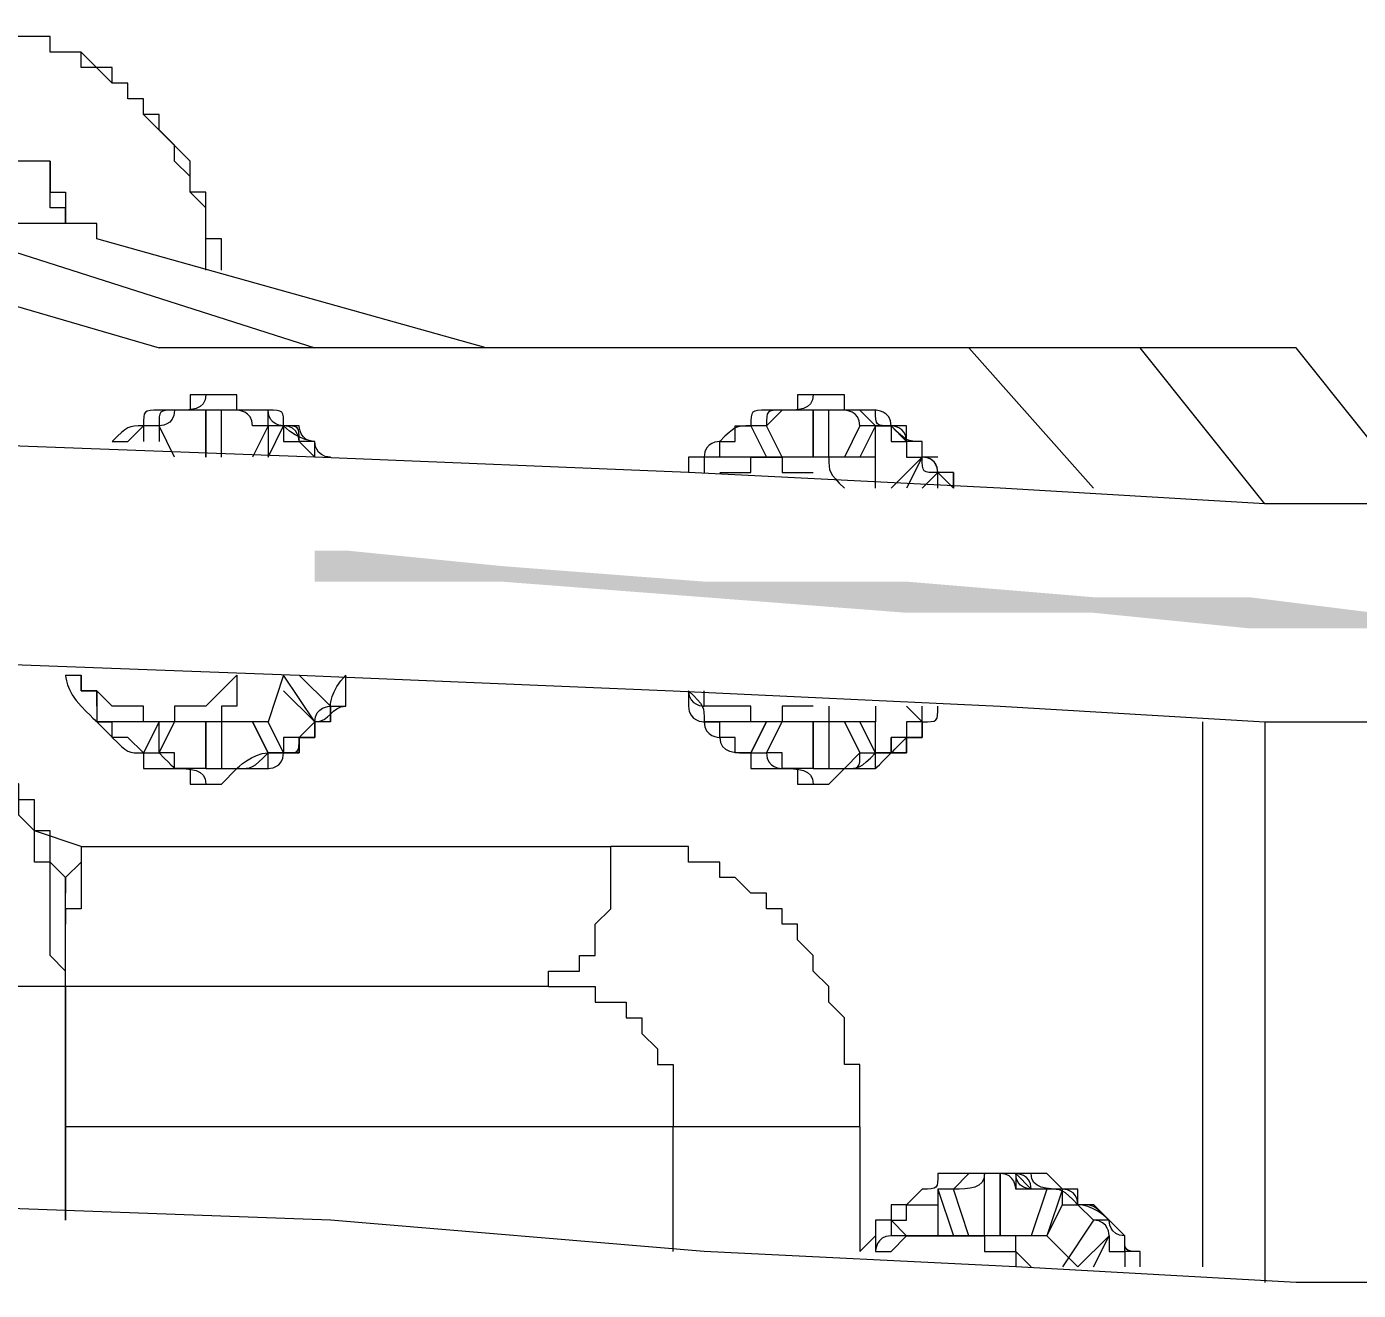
# Model space of a CAD drawing. Header units: millimetres. Extents: x 25083 to 52777, y 24772 to 45779.
# Drawn here: x 39403.09 to 39434.84, y 33870.61 to 33900.74 of the extents above; entities that cross this region are included whole.
import ezdxf

# ---------------------------------------------------------------- set-up
doc = ezdxf.new("R2010")
doc.units = ezdxf.units.MM
doc.styles.get("Standard").update_dxf_attribs({"font": ''})
doc.styles.get('Standard').set_extended_font_data('SimSun')
doc.dimstyles.new('ISO-25', dxfattribs={"dimtxt": 2.5, "dimasz": 2.5, "dimexe": 1.25, "dimexo": 0.625, "dimtad": 1, "dimtxsty": 'Standard', "dimcen": 2.5, "dimadec": 0, "dimazin": 0, "dimtfac": 1, "dimtmove": 0, "dimatfit": 3, "dimfxl": 1, "dimarcsym": 0})

# ---------------------------------------------------------------- blocks, each defined once
blk = doc.blocks.new('*D925')
at = {"color": 0, "lineweight": -2}
for p, q in [((29677.862, 34881.662), (29677.862, 32448.293)), ((40733.017, 34757.645), (40733.017, 32448.293)), ((29680.362, 32449.543), (40730.517, 32449.543))]:
    blk.add_line(p, q, dxfattribs=at)
at = {"color": 0}
for points in [[(29680.362, 32449.96), (29680.362, 32449.127), (29677.862, 32449.543)], [(40730.517, 32449.127), (40730.517, 32449.96), (40733.017, 32449.543)]]:
    blk.add_solid(points, dxfattribs=at)
at = {"layer": 'DEFPOINTS', "color": 0}
for p in [(29677.862, 34882.287), (40733.017, 34758.27), (40733.017, 32449.543)]:
    blk.add_point(p, dxfattribs=at)
at = {"color": 0, "insert": (35205.439, 32451.628), "char_height": 2.5, "attachment_point": 5}
blk.add_mtext('11055,15', dxfattribs=at)
blk = doc.blocks.new('zw$D2F4')
h = blk.add_hatch(color=7)
edge = h.paths.add_edge_path(flags=0)
edge.add_spline(control_points=[(708.924, 102.124), (708.924, 102.124), (708.924, 94.325), (708.924, 94.325), (708.924, 94.325), (708.553, 91.726), (708.553, 91.726), (708.553, 91.726), (709.296, 91.726), (709.296, 91.726), (709.296, 91.726), (709.296, 102.124), (709.296, 102.124), (709.296, 102.124), (708.924, 102.124), (708.924, 102.124), (708.924, 102.124), (708.924, 102.124), (708.924, 102.124)], knot_values=[0, 0, 0, 0, 1, 1, 1, 2, 2, 2, 3, 3, 3, 4, 4, 4, 5, 5, 5, 6, 6, 6, 6], degree=3, periodic=0)
edge = h.paths.add_edge_path(flags=0)
edge.add_spline(control_points=[(708.182, 80.956), (708.182, 80.956), (708.182, 76.5), (708.182, 76.5), (708.182, 76.5), (707.439, 66.845), (707.439, 66.845), (707.439, 66.845), (707.439, 62.388), (707.439, 62.388), (707.439, 62.388), (707.068, 58.675), (707.068, 58.675), (707.068, 58.675), (707.068, 53.476), (707.068, 53.476), (707.068, 53.476), (707.439, 53.476), (707.439, 53.476), (707.439, 53.476), (707.439, 55.704), (707.439, 55.704), (707.439, 55.704), (707.439, 55.704), (707.439, 55.704), (707.439, 55.704), (707.81, 58.675), (707.81, 58.675), (707.81, 58.675), (707.81, 62.388), (707.81, 62.388), (707.81, 62.388), (708.182, 66.845), (708.182, 66.845), (708.182, 66.845), (708.182, 71.672), (708.182, 71.672), (708.182, 71.672), (708.553, 76.5), (708.553, 76.5), (708.553, 76.5), (708.924, 80.214), (708.924, 80.214), (708.924, 80.214), (708.924, 80.956), (708.924, 80.956), (708.924, 80.956), (708.182, 80.956), (708.182, 80.956), (708.182, 80.956), (708.182, 80.956), (708.182, 80.956)], knot_values=[0, 0, 0, 0, 1, 1, 1, 2, 2, 2, 3, 3, 3, 4, 4, 4, 5, 5, 5, 6, 6, 6, 7, 7, 7, 8, 8, 8, 9, 9, 9, 10, 10, 10, 11, 11, 11, 12, 12, 12, 13, 13, 13, 14, 14, 14, 15, 15, 15, 16, 16, 16, 17, 17, 17, 17], degree=3, periodic=0)
at = {"color": 7, "lineweight": 5}
for points in [[(706.325, 102.124), (706.325, 91.354), (705.953, 81.328), (705.582, 72.415), (705.211, 64.616), (704.839, 58.303), (704.839, 53.476)], [(710.038, 53.104), (710.038, 58.303), (710.41, 64.616), (710.781, 72.044), (711.152, 80.956), (711.524, 90.983), (711.895, 102.124)], [(691.47, 57.561), (691.842, 64.245), (692.213, 71.672), (692.956, 80.585), (693.327, 90.612), (693.327, 101.752)], [(718.208, 87.269), (718.208, 96.553)], [(716.723, 86.527), (716.723, 93.954)], [(716.352, 93.582), (713.752, 84.67)], [(698.526, 86.898), (701.126, 86.898), (701.497, 87.269), (702.24, 87.269), (702.24, 87.641), (702.983, 87.641), (702.983, 88.012), (703.354, 88.012), (703.725, 88.383), (704.097, 88.755), (704.468, 88.755), (704.468, 89.126), (704.839, 89.498), (704.839, 89.869), (705.211, 89.869), (705.211, 91.354)], [(698.526, 86.898), (698.898, 86.898), (699.269, 87.269), (701.497, 87.269), (701.497, 87.641), (702.24, 87.641), (702.611, 88.012), (702.983, 88.012), (703.354, 88.383), (703.725, 88.383), (703.725, 88.755), (704.097, 88.755), (704.097, 89.126), (704.468, 89.126), (704.468, 89.498), (704.839, 89.498), (704.839, 90.24), (705.211, 90.24), (705.211, 91.354)], [(716.723, 90.24), (713.752, 80.956)], [(698.526, 75.386), (698.526, 89.498)], [(715.609, 83.184), (716.352, 83.184), (716.352, 83.556), (717.466, 83.556), (717.466, 83.927), (718.208, 83.927), (718.951, 84.67), (719.322, 84.67), (719.322, 85.041), (719.694, 85.041), (719.694, 85.413), (720.065, 85.413), (720.065, 85.784), (720.808, 86.527), (720.808, 87.269), (721.179, 87.269), (721.179, 89.126)], [(715.609, 83.556), (717.094, 83.556), (717.466, 83.927), (717.837, 83.927), (718.208, 84.298), (718.58, 84.298), (719.322, 85.041), (719.694, 85.041), (719.694, 85.413), (720.065, 85.413), (720.065, 85.784), (720.436, 85.784), (720.436, 86.527), (720.808, 86.527), (720.808, 87.269), (721.179, 87.269), (721.179, 89.126)], [(701.869, 86.527), (702.24, 87.641)], [(716.723, 86.527), (716.723, 86.898), (717.094, 86.898), (717.094, 87.269), (717.466, 87.269)], [(718.208, 87.269), (717.466, 87.269), (717.466, 86.898), (716.723, 86.898)], [(717.466, 87.269), (718.208, 87.269)], [(698.526, 86.898), (692.956, 86.898)], [(692.956, 86.898), (698.526, 86.898)], [(695.184, 67.959), (695.184, 86.898)], [(701.869, 86.527), (700.383, 86.527), (700.383, 86.898), (700.012, 86.898)], [(701.869, 86.527), (701.497, 86.527), (701.126, 86.898), (700.754, 86.898)], [(705.953, 86.898), (705.953, 86.527), (705.582, 86.527), (705.582, 86.155), (704.839, 86.155)], [(701.869, 86.527), (701.869, 73.9)], [(704.839, 84.67), (704.839, 85.041), (705.211, 85.041), (705.211, 85.784), (705.582, 86.155), (705.582, 86.527), (705.953, 86.527)], [(705.211, 86.155), (705.582, 86.155), (705.582, 86.527), (705.953, 86.527)], [(716.352, 86.155), (716.723, 86.155), (716.723, 86.527)], [(704.839, 82.07), (704.839, 86.155)], [(713.752, 76.871), (716.352, 86.155)], [(704.097, 85.041), (704.468, 85.413), (704.468, 85.784), (704.839, 85.784)], [(711.524, 85.784), (711.524, 85.413), (711.895, 85.041)], [(704.097, 85.041), (703.725, 85.041), (703.725, 83.927), (703.354, 83.927), (703.354, 83.556)], [(704.839, 84.67), (704.097, 85.041)], [(711.895, 85.041), (711.524, 85.041)], [(703.725, 83.556), (703.725, 84.298), (704.097, 84.298), (704.097, 84.67)], [(704.097, 84.67), (704.839, 84.298)], [(704.097, 84.67), (704.839, 84.67)], [(705.953, 82.813), (705.211, 83.556), (705.211, 84.298), (704.839, 84.298), (704.839, 84.67)], [(711.152, 84.298), (711.895, 84.67)], [(711.895, 84.67), (711.524, 84.67)], [(712.638, 83.556), (712.638, 83.927), (712.267, 83.927), (712.267, 84.67)], [(713.752, 57.561), (713.752, 84.67)], [(703.354, 83.556), (703.354, 83.184), (703.725, 82.813), (703.725, 82.442)], [(703.725, 83.556), (704.839, 83.556)], [(704.839, 83.556), (703.725, 83.556)], [(712.267, 83.556), (711.152, 83.556)], [(711.152, 83.556), (712.267, 83.556)], [(712.267, 82.07), (712.267, 82.813), (712.638, 82.813), (712.638, 83.556)], [(704.839, 83.184), (703.725, 83.184)], [(705.953, 82.813), (705.211, 82.813), (705.211, 83.184), (704.839, 83.184)], [(711.152, 83.184), (712.267, 83.184)], [(703.725, 82.813), (703.725, 82.07), (704.097, 82.07), (704.097, 81.699)], [(704.097, 82.07), (704.839, 82.442)], [(704.839, 82.442), (704.097, 82.07)], [(711.895, 82.07), (711.152, 82.442)], [(704.097, 81.699), (704.839, 82.07)], [(704.097, 81.699), (704.097, 82.07)], [(704.097, 81.328), (704.097, 82.07)], [(705.953, 81.699), (704.839, 82.07)], [(711.152, 82.07), (711.895, 81.699)], [(711.895, 82.07), (711.152, 82.07)], [(704.839, 80.956), (704.468, 81.328), (704.468, 81.699), (704.097, 81.699)], [(704.839, 80.956), (705.953, 81.699)], [(705.582, 81.699), (704.839, 80.956)], [(711.895, 81.699), (711.524, 81.699), (711.524, 81.328), (711.152, 80.956)], [(704.839, 80.956), (704.468, 80.956), (704.468, 81.328), (704.097, 81.328)], [(704.839, 80.956), (704.468, 80.956), (704.468, 81.328)], [(705.211, 80.585), (705.953, 81.328)], [(705.211, 80.585), (704.839, 80.585), (704.839, 80.956)], [(698.526, 75.386), (698.526, 74.272), (698.155, 74.272), (698.155, 73.529), (697.784, 73.529), (697.784, 73.158), (697.412, 73.158), (697.041, 72.786), (696.669, 72.786), (696.669, 72.415), (695.184, 72.415)], [(698.526, 75.386), (698.898, 75.386), (698.898, 74.643), (699.269, 74.643), (699.269, 74.272), (699.64, 74.272), (700.012, 74.272), (700.383, 73.9), (701.869, 73.9)], [(695.184, 67.959), (696.669, 67.959), (696.669, 68.33), (697.784, 68.33), (698.155, 68.701), (698.526, 68.701), (698.898, 69.073), (699.269, 69.073), (699.64, 69.444), (700.012, 69.444), (700.012, 69.815), (700.383, 69.815), (700.383, 70.187), (700.754, 70.187), (700.754, 70.558), (701.126, 70.93), (701.126, 71.301), (701.497, 71.301), (701.497, 72.044), (701.869, 72.044), (701.869, 73.9)], [(692.213, 72.415), (695.184, 72.415)], [(704.839, 67.587), (704.839, 71.672)], [(704.839, 70.187), (704.839, 70.558), (705.211, 70.558), (705.211, 71.672), (705.582, 71.672)], [(711.152, 67.587), (711.152, 71.672)], [(704.097, 70.558), (704.097, 70.93), (704.468, 70.93), (704.468, 71.301), (704.839, 71.301)], [(710.781, 71.301), (710.781, 70.558), (711.152, 70.558), (711.152, 70.187)], [(711.152, 71.301), (711.524, 71.301), (711.524, 70.93), (711.895, 70.93), (711.895, 70.558)], [(704.097, 70.558), (703.725, 70.558), (703.725, 69.444), (703.354, 69.444), (703.354, 69.073)], [(704.097, 70.558), (704.839, 70.187)], [(704.839, 70.187), (704.097, 70.558)], [(711.895, 70.558), (711.152, 70.187)], [(711.895, 70.558), (711.152, 70.187)], [(703.725, 69.073), (703.725, 69.815), (704.097, 69.815), (704.097, 70.187)], [(704.097, 70.187), (704.839, 69.815)], [(705.211, 69.073), (705.211, 69.815), (704.839, 69.815), (704.839, 70.187)], [(711.152, 70.187), (711.152, 69.815), (710.781, 69.815), (710.781, 69.073)], [(711.152, 69.815), (711.895, 70.187)], [(712.638, 69.073), (712.638, 69.444), (712.267, 69.444), (712.267, 70.187)], [(703.354, 69.073), (703.354, 68.701), (703.725, 68.33), (703.725, 67.959)], [(703.725, 69.073), (704.839, 69.073)], [(704.839, 69.073), (703.725, 69.073)], [(712.267, 69.073), (711.152, 69.073)], [(711.152, 69.073), (712.267, 69.073)], [(712.267, 67.959), (712.267, 68.33), (712.638, 68.33), (712.638, 69.073)], [(704.839, 68.701), (703.725, 68.701)], [(711.152, 68.701), (712.267, 68.701)], [(712.267, 68.33), (712.267, 68.701)], [(703.725, 68.33), (703.725, 67.587), (704.097, 67.587), (704.097, 67.216)], [(704.839, 68.33), (704.097, 67.959)], [(711.895, 67.959), (711.152, 68.33)], [(695.184, 67.959), (692.213, 67.959)], [(704.097, 67.587), (704.839, 67.959)], [(711.895, 67.587), (711.152, 67.959)], [(692.213, 67.587), (692.213, 67.216), (692.585, 66.845), (692.585, 66.102)], [(704.097, 67.587), (704.839, 67.587)], [(704.097, 67.216), (704.097, 67.587)], [(704.097, 67.216), (704.097, 67.587)], [(704.839, 66.473), (704.839, 66.845), (704.468, 66.845), (704.468, 67.216), (704.097, 67.216), (704.097, 67.587)], [(705.211, 67.587), (704.839, 67.587)], [(710.41, 67.587), (711.152, 67.587)], [(711.152, 67.587), (711.895, 67.587)], [(711.895, 67.587), (711.895, 67.216), (711.524, 67.216), (711.524, 66.845), (711.152, 66.845), (711.152, 66.473)], [(692.585, 66.845), (692.956, 67.216)], [(692.585, 63.502), (692.585, 67.216)], [(692.956, 67.216), (692.956, 66.845), (693.327, 66.845), (693.327, 66.102)], [(693.699, 66.473), (693.327, 66.845), (693.327, 67.216), (692.956, 67.216)], [(704.097, 66.845), (704.097, 67.216)], [(704.097, 67.216), (704.097, 66.845)], [(704.468, 66.845), (704.468, 67.216)], [(711.152, 66.473), (710.41, 67.216)], [(704.839, 66.473), (704.468, 66.473), (704.468, 66.845), (704.097, 66.845)], [(704.839, 66.473), (704.468, 66.473), (704.468, 66.845)], [(705.211, 66.845), (704.839, 66.473)], [(711.152, 66.473), (710.41, 66.845)], [(704.839, 66.473), (705.211, 66.473)], [(710.41, 66.473), (710.781, 66.102)], [(692.585, 66.102), (692.585, 64.988), (692.213, 64.988), (692.213, 64.245), (691.842, 64.245)], [(693.699, 66.102), (692.585, 65.731)], [(693.327, 66.102), (692.585, 66.102)], [(694.07, 64.988), (694.07, 66.102)], [(692.585, 65.359), (693.699, 65.731)], [(710.781, 65.731), (710.41, 65.731)], [(710.781, 65.731), (710.41, 65.731)], [(713.752, 65.359), (710.41, 62.388)], [(692.585, 64.988), (694.07, 64.988)], [(692.585, 64.616), (694.07, 64.616)], [(694.07, 64.616), (692.585, 64.616)], [(694.07, 63.502), (694.07, 64.616)], [(691.842, 63.874), (692.213, 64.245), (692.585, 64.245)], [(694.07, 64.245), (693.699, 64.245)], [(693.699, 63.502), (692.585, 63.874)], [(691.842, 62.76), (692.585, 63.502)], [(692.585, 63.502), (693.327, 63.131)], [(693.699, 63.131), (692.585, 63.502)], [(692.956, 62.388), (691.842, 63.131)], [(693.327, 63.131), (693.327, 62.76), (692.956, 62.388)], [(692.585, 62.017), (691.842, 62.76)], [(691.842, 62.388), (692.585, 62.017)], [(692.956, 62.017), (692.956, 62.388)], [(692.585, 62.017), (692.213, 62.017), (692.213, 61.646), (691.842, 61.646)], [(710.038, 58.303), (713.752, 61.274)], [(704.839, 59.789), (691.842, 59.789)], [(704.839, 58.303), (691.47, 58.303)], [(691.47, 52.733), (691.47, 57.561)], [(710.038, 54.59), (713.752, 57.561)]]:
    blk.add_lwpolyline(points, dxfattribs=at)
for points in [[(705.953, 86.898), (705.953, 86.898), (705.582, 86.898), (705.211, 86.527)], [(705.211, 86.527), (704.839, 86.155), (704.839, 86.155), (704.839, 86.155)], [(705.211, 86.527), (705.211, 86.527), (705.211, 86.527), (705.211, 86.527)], [(704.839, 86.155), (704.468, 85.784), (704.468, 85.784), (704.468, 85.784)], [(704.839, 86.155), (704.839, 86.155), (704.839, 86.155), (704.839, 86.155)], [(704.839, 86.155), (704.839, 85.784), (704.839, 85.784), (704.839, 85.784)], [(704.468, 85.784), (704.097, 85.413), (704.097, 85.413), (704.097, 85.041)], [(711.524, 85.784), (711.524, 85.784), (711.524, 85.784), (711.524, 85.784)], [(711.895, 85.041), (711.895, 85.413), (711.895, 85.413), (711.524, 85.784)], [(704.097, 85.041), (704.097, 85.041), (704.097, 85.041), (704.097, 84.67)], [(704.097, 85.041), (704.097, 85.041), (704.097, 85.041), (704.097, 84.67)], [(711.895, 84.67), (711.895, 85.041), (711.895, 85.041), (711.895, 85.041)], [(711.895, 84.67), (711.895, 85.041), (711.895, 85.041), (711.895, 85.041)], [(712.267, 84.67), (712.267, 85.041), (712.267, 85.041), (711.895, 85.041)], [(704.097, 84.67), (703.725, 84.298), (703.725, 84.298), (703.725, 84.298)], [(704.097, 84.67), (704.097, 84.67), (704.097, 84.67), (704.097, 84.67)], [(704.097, 84.67), (704.097, 84.67), (704.097, 84.67), (704.097, 84.67)], [(704.097, 84.67), (704.097, 84.67), (704.097, 84.67), (704.097, 84.67)], [(711.895, 84.67), (711.895, 84.67), (711.895, 84.67), (711.895, 84.67)], [(711.895, 84.67), (711.895, 84.67), (711.895, 84.67), (711.895, 84.67)], [(712.267, 84.298), (712.267, 84.67), (712.267, 84.67), (711.895, 84.67)], [(712.267, 84.298), (711.895, 84.298), (711.895, 84.67), (711.895, 84.67)], [(711.895, 84.67), (711.895, 84.67), (711.895, 84.67), (711.895, 84.67)], [(703.725, 84.298), (703.725, 83.927), (703.725, 83.556), (703.354, 83.556)], [(712.267, 84.298), (712.267, 84.298), (712.267, 84.298), (712.267, 84.298)], [(712.638, 83.556), (712.267, 83.556), (712.267, 83.927), (712.267, 84.298)], [(712.267, 83.556), (712.267, 83.927), (712.267, 84.298), (712.267, 84.298)], [(703.725, 83.556), (703.725, 83.556), (703.725, 83.556), (703.725, 83.556)], [(703.725, 83.556), (703.725, 83.184), (703.725, 83.184), (703.725, 83.184)], [(712.267, 83.556), (712.267, 83.556), (712.267, 83.556), (712.267, 83.556)], [(712.267, 83.184), (712.267, 83.184), (712.267, 83.184), (712.267, 83.556)], [(712.267, 83.556), (712.267, 83.556), (712.267, 83.556), (712.267, 83.556)], [(703.725, 83.184), (703.725, 83.184), (703.725, 83.184), (703.725, 82.813)], [(703.725, 83.184), (703.725, 83.184), (703.725, 82.813), (703.725, 82.813)], [(703.725, 83.184), (703.725, 83.184), (703.725, 83.184), (703.725, 83.184)], [(703.725, 83.184), (703.725, 83.184), (703.725, 83.184), (703.725, 83.184)], [(703.725, 83.184), (703.725, 83.184), (703.725, 83.184), (703.725, 82.813)], [(712.267, 82.813), (712.267, 83.184), (712.267, 83.184), (712.267, 83.184)], [(712.267, 83.184), (712.267, 83.184), (712.267, 83.184), (712.267, 83.184)], [(712.267, 82.813), (712.267, 83.184), (712.267, 83.184), (712.267, 83.184)], [(712.267, 83.184), (712.267, 83.184), (712.267, 83.184), (712.267, 83.184)], [(712.267, 82.813), (712.267, 83.184), (712.267, 83.184), (712.267, 83.184)], [(703.725, 82.813), (703.725, 82.813), (703.725, 82.813), (703.725, 82.813)], [(703.725, 82.813), (703.725, 82.813), (703.725, 82.813), (703.725, 82.813)], [(703.725, 82.813), (703.725, 82.813), (703.725, 82.813), (703.725, 82.813)], [(703.725, 82.813), (703.725, 82.442), (703.725, 82.442), (704.097, 82.07)], [(703.725, 82.813), (703.725, 82.442), (703.725, 82.442), (704.097, 82.07)], [(703.725, 82.813), (703.725, 82.813), (703.725, 82.813), (703.725, 82.813)], [(703.725, 82.813), (703.725, 82.813), (703.725, 82.813), (703.725, 82.813)], [(703.725, 82.813), (703.725, 82.813), (703.725, 82.813), (703.725, 82.813)], [(703.725, 82.813), (703.725, 82.813), (703.725, 82.813), (703.725, 82.813)], [(703.725, 82.813), (703.725, 82.813), (703.725, 82.813), (703.725, 82.813)], [(703.725, 82.813), (703.725, 82.813), (703.725, 82.813), (703.725, 82.813)], [(703.725, 82.813), (703.725, 82.813), (703.725, 82.813), (703.725, 82.813)], [(703.725, 82.813), (703.725, 82.813), (703.725, 82.813), (703.725, 82.813)], [(703.725, 82.813), (703.725, 82.813), (703.725, 82.813), (703.725, 82.813)], [(703.725, 82.813), (703.725, 82.813), (704.097, 82.442), (704.097, 82.07)], [(711.895, 82.442), (712.267, 82.442), (712.267, 82.813), (712.267, 82.813)], [(712.267, 82.813), (712.267, 82.813), (712.267, 82.813), (712.267, 82.813)], [(712.267, 82.07), (712.267, 82.07), (712.267, 82.442), (712.267, 82.813)], [(712.267, 82.813), (712.267, 82.813), (712.267, 82.813), (712.267, 82.813)], [(712.267, 82.813), (712.267, 82.813), (712.267, 82.813), (712.267, 82.813)], [(712.267, 82.07), (712.267, 82.442), (712.267, 82.442), (712.267, 82.813)], [(712.267, 82.813), (712.267, 82.813), (712.267, 82.813), (712.267, 82.813)], [(712.267, 82.07), (712.267, 82.442), (712.267, 82.442), (712.267, 82.813)], [(712.267, 82.813), (712.267, 82.813), (712.267, 82.813), (712.267, 82.813)], [(712.267, 82.813), (712.267, 82.813), (712.267, 82.813), (712.267, 82.813)], [(712.267, 82.813), (712.267, 82.813), (712.267, 82.813), (712.267, 82.813)], [(712.267, 82.813), (712.267, 82.813), (712.267, 82.813), (712.267, 82.813)], [(712.267, 82.813), (712.267, 82.813), (712.267, 82.813), (712.267, 82.813)], [(712.267, 82.813), (712.267, 82.813), (712.267, 82.813), (712.267, 82.813)], [(712.267, 82.813), (712.267, 82.813), (712.267, 82.813), (712.267, 82.813)], [(703.725, 82.442), (703.725, 82.07), (703.725, 82.07), (703.725, 82.07)], [(711.895, 82.07), (711.895, 82.07), (711.895, 82.442), (711.895, 82.442)], [(703.725, 82.07), (703.725, 82.07), (703.725, 81.699), (704.097, 81.699)], [(703.725, 82.07), (703.725, 82.07), (703.725, 82.07), (703.725, 82.07)], [(704.097, 82.07), (704.097, 82.07), (704.097, 82.07), (704.097, 82.07)], [(704.097, 82.07), (704.097, 82.07), (704.097, 82.07), (704.097, 82.07)], [(704.097, 82.07), (704.097, 82.07), (704.097, 82.07), (704.097, 82.07)], [(704.097, 82.07), (704.097, 82.07), (704.097, 82.07), (704.097, 82.07)], [(704.097, 82.07), (704.097, 82.07), (704.097, 82.07), (704.097, 82.07)], [(704.097, 82.07), (704.097, 82.07), (704.097, 82.07), (704.097, 82.07)], [(704.097, 82.07), (704.097, 82.07), (704.097, 82.07), (704.097, 82.07)], [(704.097, 82.07), (704.097, 82.07), (704.097, 82.07), (704.097, 82.07)], [(704.097, 82.07), (704.097, 82.07), (704.097, 82.07), (704.097, 82.07)], [(704.097, 82.07), (704.097, 82.07), (704.097, 82.07), (704.097, 82.07)], [(704.097, 82.07), (704.097, 82.07), (704.097, 82.07), (704.097, 81.699)], [(704.097, 82.07), (704.097, 82.07), (704.097, 82.07), (704.097, 82.07)], [(711.895, 81.699), (711.895, 81.699), (711.895, 82.07), (712.267, 82.07)], [(711.895, 82.07), (711.895, 82.07), (711.895, 82.07), (711.895, 82.07)], [(711.895, 82.07), (711.895, 82.07), (711.895, 82.07), (711.895, 82.07)], [(711.895, 82.07), (711.895, 82.07), (711.895, 82.07), (711.895, 82.07)], [(711.895, 82.07), (711.895, 82.07), (711.895, 82.07), (712.267, 82.07)], [(711.895, 82.07), (711.895, 82.07), (711.895, 82.07), (712.267, 82.07)], [(711.895, 81.699), (711.895, 82.07), (711.895, 82.07), (711.895, 82.07)], [(711.895, 81.699), (711.895, 81.699), (711.895, 82.07), (711.895, 82.07)], [(711.895, 81.699), (711.895, 81.699), (711.895, 81.699), (711.895, 82.07)], [(711.895, 82.07), (711.895, 82.07), (711.895, 82.07), (711.895, 82.07)], [(711.895, 81.699), (712.267, 81.699), (712.267, 81.699), (712.267, 82.07)], [(711.895, 82.07), (711.895, 82.07), (711.895, 82.07), (711.895, 82.07)], [(712.267, 82.07), (712.267, 82.07), (712.267, 82.07), (712.267, 82.07)], [(712.267, 82.07), (712.267, 82.07), (712.267, 82.07), (712.267, 82.07)], [(712.267, 82.07), (712.267, 82.07), (712.267, 82.07), (712.267, 82.07)], [(704.097, 81.699), (704.097, 81.699), (704.097, 81.699), (704.097, 81.699)], [(704.097, 81.699), (704.097, 81.328), (704.097, 81.328), (704.468, 81.328)], [(704.097, 81.699), (704.097, 81.699), (704.097, 81.699), (704.097, 81.699)], [(704.097, 81.699), (704.097, 81.699), (704.097, 81.328), (704.097, 81.328)], [(704.097, 81.699), (704.097, 81.699), (704.097, 81.699), (704.097, 81.699)], [(711.524, 80.956), (711.524, 80.956), (711.524, 81.328), (711.895, 81.699)], [(711.524, 81.328), (711.524, 81.328), (711.895, 81.328), (711.895, 81.699)], [(711.524, 81.328), (711.895, 81.328), (711.895, 81.328), (711.895, 81.699)], [(711.524, 81.328), (711.895, 81.328), (711.895, 81.328), (711.895, 81.699)], [(711.895, 81.699), (711.895, 81.699), (711.895, 81.699), (711.895, 81.699)], [(711.895, 81.699), (711.895, 81.699), (711.895, 81.699), (711.895, 81.699)], [(711.895, 81.699), (711.895, 81.699), (711.895, 81.699), (711.895, 81.699)], [(711.895, 81.328), (711.895, 81.699), (711.895, 81.699), (711.895, 81.699)], [(711.895, 81.699), (711.895, 81.699), (711.895, 81.699), (711.895, 81.699)], [(704.097, 81.328), (704.097, 81.328), (704.097, 81.328), (704.468, 81.328)], [(704.097, 81.328), (704.097, 81.328), (704.097, 81.328), (704.097, 81.328)], [(704.097, 81.328), (704.097, 81.328), (704.097, 81.328), (704.097, 81.328)], [(704.097, 81.328), (704.097, 81.328), (704.097, 81.328), (704.468, 81.328)], [(704.097, 81.328), (704.097, 81.328), (704.097, 81.328), (704.097, 81.328)], [(704.097, 81.328), (704.097, 81.328), (704.097, 81.328), (704.097, 81.328)], [(704.097, 81.328), (704.097, 81.328), (704.468, 81.328), (704.468, 81.328)], [(704.097, 81.328), (704.097, 81.328), (704.097, 81.328), (704.097, 81.328)], [(704.097, 81.328), (704.097, 81.328), (704.097, 81.328), (704.097, 81.328)], [(704.468, 81.328), (704.468, 81.328), (704.468, 81.328), (704.468, 81.328)], [(704.468, 81.328), (704.468, 81.328), (704.468, 81.328), (704.468, 81.328)], [(704.468, 81.328), (704.468, 80.956), (704.468, 80.956), (704.468, 80.956)], [(711.524, 80.956), (711.524, 80.956), (711.524, 81.328), (711.524, 81.328)], [(711.524, 81.328), (711.524, 81.328), (711.524, 81.328), (711.524, 81.328)], [(711.524, 81.328), (711.524, 81.328), (711.524, 81.328), (711.524, 81.328)], [(711.524, 80.956), (711.524, 81.328), (711.895, 81.328), (711.895, 81.328)], [(711.895, 81.328), (711.895, 81.328), (711.895, 81.328), (711.895, 81.328)], [(704.468, 80.956), (704.839, 80.956), (704.839, 80.956), (704.839, 80.956)], [(704.839, 80.956), (704.839, 80.956), (704.839, 80.956), (704.839, 80.956)], [(704.839, 80.956), (704.839, 80.956), (704.839, 80.956), (704.839, 80.956)], [(704.839, 80.956), (704.839, 80.956), (704.839, 80.956), (704.839, 80.956)], [(704.839, 80.956), (704.839, 80.956), (704.839, 80.956), (704.839, 80.956)], [(704.839, 80.956), (704.839, 80.956), (704.839, 80.956), (704.839, 80.956)], [(704.839, 80.956), (704.839, 80.956), (704.839, 80.956), (704.839, 80.956)], [(704.839, 80.956), (704.839, 80.956), (704.839, 80.956), (704.839, 80.956)], [(704.839, 80.956), (704.839, 80.956), (704.839, 80.956), (704.839, 80.956)], [(704.839, 80.956), (704.839, 80.585), (705.211, 80.585), (705.211, 80.214)], [(704.839, 80.956), (705.211, 80.956), (705.211, 80.585), (705.211, 80.585)], [(711.152, 80.956), (711.152, 80.956), (711.152, 80.956), (711.152, 80.956)], [(711.152, 80.956), (711.152, 80.956), (711.152, 80.956), (711.152, 80.956)], [(711.152, 80.956), (711.152, 80.956), (711.152, 80.956), (711.152, 80.956)], [(711.152, 80.956), (711.152, 80.956), (711.152, 80.956), (711.524, 80.956)], [(711.152, 80.956), (711.152, 80.956), (711.524, 80.956), (711.524, 80.956)], [(711.152, 80.585), (711.152, 80.956), (711.524, 80.956), (711.524, 80.956)], [(711.524, 80.956), (711.524, 80.956), (711.524, 80.956), (711.524, 80.956)], [(711.524, 80.956), (711.524, 80.956), (711.524, 80.956), (711.524, 80.956)], [(704.839, 80.585), (705.211, 80.585), (705.211, 80.585), (705.211, 80.585)], [(705.211, 80.585), (705.211, 80.585), (705.582, 80.585), (705.953, 80.214)], [(705.211, 80.585), (705.211, 80.214), (705.211, 80.214), (705.211, 80.214)], [(705.211, 80.585), (705.211, 80.585), (705.211, 80.214), (705.211, 80.214)], [(705.211, 80.214), (705.582, 80.214), (705.582, 80.214), (705.582, 80.214)], [(705.211, 80.214), (705.211, 80.214), (705.211, 80.214), (705.211, 80.214)], [(705.211, 80.214), (705.211, 80.214), (705.211, 80.214), (705.211, 80.214)], [(705.582, 80.214), (705.582, 80.214), (705.582, 80.214), (705.953, 80.214)], [(705.582, 80.214), (705.582, 80.214), (705.582, 80.214), (705.953, 80.214)], [(705.582, 72.044), (705.211, 71.672), (705.211, 71.672), (704.839, 71.672)], [(705.211, 72.044), (704.839, 72.044), (704.839, 71.672), (704.839, 71.672)], [(705.582, 72.044), (705.582, 72.044), (705.211, 72.044), (705.211, 72.044)], [(705.211, 72.044), (705.211, 72.044), (705.211, 72.044), (705.211, 72.044)], [(705.582, 72.044), (705.211, 72.044), (705.211, 71.672), (705.211, 71.672)], [(711.152, 72.044), (710.781, 72.044), (710.781, 72.044), (710.781, 72.044)], [(711.152, 71.672), (711.152, 71.672), (711.152, 72.044), (711.152, 72.044)], [(704.839, 71.672), (704.468, 71.672), (704.468, 71.301), (704.468, 71.301)], [(704.839, 71.672), (704.839, 71.672), (704.839, 71.672), (704.839, 71.672)], [(704.839, 71.672), (704.839, 71.672), (704.839, 71.672), (704.839, 71.301)], [(711.152, 71.672), (710.781, 71.672), (710.781, 71.672), (710.781, 71.672)], [(710.781, 71.672), (710.781, 71.672), (710.781, 71.672), (710.781, 71.672)], [(711.152, 71.672), (711.152, 71.672), (711.152, 71.672), (711.152, 71.672)], [(711.152, 71.301), (711.152, 71.672), (711.152, 71.672), (711.152, 71.672)], [(711.524, 71.301), (711.524, 71.301), (711.524, 71.672), (711.152, 71.672)], [(704.468, 71.301), (704.097, 71.301), (704.097, 70.93), (704.097, 70.558)], [(711.895, 70.558), (711.895, 70.93), (711.895, 70.93), (711.524, 71.301)], [(704.097, 70.558), (704.097, 70.558), (704.097, 70.558), (704.097, 70.558)], [(704.097, 70.558), (704.097, 70.187), (704.097, 70.187), (704.097, 70.187)], [(704.097, 70.558), (704.097, 70.558), (704.097, 70.558), (704.097, 70.558)], [(704.097, 70.558), (704.097, 70.187), (704.097, 70.187), (704.097, 70.187)], [(711.895, 70.558), (711.895, 70.558), (711.895, 70.558), (711.895, 70.558)], [(711.895, 70.187), (711.895, 70.187), (711.895, 70.187), (711.895, 70.558)], [(711.895, 70.558), (711.895, 70.558), (711.895, 70.558), (711.895, 70.558)], [(712.267, 70.187), (712.267, 70.558), (712.267, 70.558), (711.895, 70.558)], [(711.895, 70.187), (711.895, 70.187), (711.895, 70.187), (711.895, 70.558)], [(704.097, 70.187), (703.725, 70.187), (703.725, 69.815), (703.725, 69.815)], [(704.097, 70.187), (704.097, 70.187), (704.097, 70.187), (704.097, 70.187)], [(711.895, 70.187), (711.895, 70.187), (711.895, 70.187), (711.895, 70.187)], [(712.267, 69.815), (712.267, 70.187), (712.267, 70.187), (711.895, 70.187)], [(712.267, 69.815), (711.895, 70.187), (711.895, 70.187), (711.895, 70.187)], [(703.725, 69.815), (703.725, 69.444), (703.725, 69.073), (703.354, 69.073)], [(712.267, 69.815), (712.267, 69.815), (712.267, 69.815), (712.267, 69.815)], [(712.638, 69.073), (712.267, 69.073), (712.267, 69.444), (712.267, 69.815)], [(712.267, 69.073), (712.267, 69.444), (712.267, 69.815), (712.267, 69.815)], [(703.725, 69.073), (703.725, 69.073), (703.725, 69.073), (703.725, 69.073)], [(703.725, 69.073), (703.725, 69.073), (703.725, 68.701), (703.725, 68.701)], [(712.267, 69.073), (712.267, 69.073), (712.267, 69.073), (712.267, 69.073)], [(712.267, 68.701), (712.267, 68.701), (712.267, 69.073), (712.267, 69.073)], [(712.267, 69.073), (712.267, 69.073), (712.267, 69.073), (712.267, 69.073)], [(703.725, 68.701), (703.725, 68.33), (703.725, 68.33), (703.725, 68.33)], [(703.725, 68.701), (703.725, 68.701), (703.725, 68.701), (703.725, 68.33)], [(703.725, 68.701), (703.725, 68.33), (703.725, 68.33), (703.725, 68.33)], [(703.725, 68.701), (703.725, 68.701), (703.725, 68.701), (703.725, 68.701)], [(703.725, 68.701), (703.725, 68.701), (703.725, 68.701), (703.725, 68.33)], [(703.725, 68.701), (703.725, 68.701), (703.725, 68.701), (703.725, 68.701)], [(703.725, 68.701), (703.725, 68.701), (703.725, 68.701), (703.725, 68.701)], [(705.211, 68.701), (705.211, 68.701), (705.211, 68.701), (704.839, 68.701)], [(711.152, 68.701), (710.781, 68.701), (710.781, 68.701), (710.41, 68.33)], [(712.267, 68.33), (712.267, 68.33), (712.267, 68.33), (712.267, 68.701)], [(712.267, 68.33), (712.267, 68.33), (712.267, 68.33), (712.267, 68.701)], [(712.267, 68.701), (712.267, 68.701), (712.267, 68.701), (712.267, 68.701)], [(712.267, 68.33), (712.267, 68.33), (712.267, 68.33), (712.267, 68.701)], [(712.267, 68.33), (712.267, 68.33), (712.267, 68.33), (712.267, 68.701)], [(712.267, 68.33), (712.267, 68.33), (712.267, 68.33), (712.267, 68.701)], [(712.267, 68.701), (712.267, 68.701), (712.267, 68.701), (712.267, 68.701)], [(712.267, 68.701), (712.267, 68.701), (712.267, 68.701), (712.267, 68.701)], [(712.267, 68.701), (712.267, 68.701), (712.267, 68.701), (712.267, 68.701)], [(712.267, 68.701), (712.267, 68.701), (712.267, 68.701), (712.267, 68.701)], [(703.725, 68.33), (703.725, 68.33), (703.725, 68.33), (703.725, 68.33)], [(703.725, 68.33), (703.725, 68.33), (703.725, 68.33), (703.725, 68.33)], [(703.725, 68.33), (703.725, 68.33), (703.725, 68.33), (703.725, 68.33)], [(703.725, 68.33), (703.725, 68.33), (703.725, 68.33), (703.725, 68.33)], [(703.725, 68.33), (703.725, 67.959), (703.725, 67.959), (704.097, 67.959)], [(703.725, 68.33), (703.725, 67.959), (703.725, 67.959), (704.097, 67.587)], [(703.725, 68.33), (703.725, 68.33), (703.725, 68.33), (703.725, 68.33)], [(703.725, 68.33), (703.725, 68.33), (703.725, 68.33), (703.725, 68.33)], [(703.725, 68.33), (703.725, 68.33), (703.725, 68.33), (703.725, 68.33)], [(703.725, 68.33), (703.725, 68.33), (703.725, 68.33), (703.725, 68.33)], [(703.725, 68.33), (703.725, 68.33), (703.725, 68.33), (703.725, 68.33)], [(703.725, 68.33), (703.725, 68.33), (703.725, 68.33), (703.725, 68.33)], [(703.725, 68.33), (703.725, 68.33), (704.097, 67.959), (704.097, 67.959)], [(711.895, 67.959), (712.267, 67.959), (712.267, 68.33), (712.267, 68.33)], [(712.267, 67.587), (712.267, 67.959), (712.267, 67.959), (712.267, 68.33)], [(712.267, 68.33), (712.267, 68.33), (712.267, 68.33), (712.267, 68.33)], [(712.267, 68.33), (712.267, 68.33), (712.267, 68.33), (712.267, 68.33)], [(712.267, 67.959), (712.267, 67.959), (712.267, 67.959), (712.267, 68.33)], [(712.267, 68.33), (712.267, 68.33), (712.267, 68.33), (712.267, 68.33)], [(712.267, 67.959), (712.267, 67.959), (712.267, 67.959), (712.267, 68.33)], [(712.267, 68.33), (712.267, 68.33), (712.267, 68.33), (712.267, 68.33)], [(712.267, 68.33), (712.267, 68.33), (712.267, 68.33), (712.267, 68.33)], [(712.267, 68.33), (712.267, 68.33), (712.267, 68.33), (712.267, 68.33)], [(692.585, 67.587), (692.585, 67.587), (692.213, 67.959), (692.213, 67.959)], [(703.725, 67.959), (703.725, 67.959), (703.725, 67.587), (703.725, 67.587)], [(704.097, 67.959), (704.097, 67.587), (704.097, 67.587), (704.097, 67.587)], [(704.097, 67.959), (704.097, 67.587), (704.097, 67.587), (704.097, 67.587)], [(711.895, 67.216), (711.895, 67.216), (711.895, 67.587), (711.895, 67.959)], [(711.895, 67.587), (711.895, 67.587), (711.895, 67.587), (711.895, 67.959)], [(711.895, 67.587), (711.895, 67.587), (711.895, 67.587), (712.267, 67.959)], [(711.895, 67.959), (711.895, 67.959), (711.895, 67.959), (711.895, 67.959)], [(711.895, 67.587), (711.895, 67.587), (711.895, 67.587), (712.267, 67.959)], [(711.895, 67.587), (711.895, 67.587), (711.895, 67.587), (711.895, 67.959)], [(711.895, 67.959), (711.895, 67.959), (711.895, 67.959), (711.895, 67.959)], [(712.267, 67.959), (712.267, 67.959), (712.267, 67.959), (712.267, 67.959)], [(712.267, 67.587), (712.267, 67.587), (712.267, 67.587), (712.267, 67.959)], [(692.585, 67.216), (692.585, 67.587), (692.213, 67.587), (692.213, 67.587)], [(692.585, 67.587), (692.213, 67.587), (692.213, 67.587), (692.213, 67.587)], [(692.956, 67.587), (692.585, 67.587), (692.585, 67.587), (692.585, 67.587)], [(692.956, 67.216), (692.956, 67.216), (692.956, 67.216), (692.956, 67.587)], [(703.725, 67.587), (703.725, 67.587), (703.725, 67.587), (704.097, 67.216)], [(703.725, 67.587), (703.725, 67.587), (703.725, 67.587), (703.725, 67.587)], [(704.097, 67.587), (704.097, 67.587), (704.097, 67.587), (704.097, 67.587)], [(704.097, 67.587), (704.097, 67.587), (704.097, 67.587), (704.097, 67.587)], [(704.097, 67.587), (704.097, 67.587), (704.097, 67.587), (704.097, 67.587)], [(704.097, 67.587), (704.097, 67.587), (704.097, 67.587), (704.097, 67.587)], [(704.097, 67.587), (704.097, 67.587), (704.097, 67.587), (704.097, 67.587)], [(704.097, 67.587), (704.097, 67.587), (704.097, 67.587), (704.097, 67.587)], [(704.097, 67.587), (704.097, 67.587), (704.097, 67.587), (704.097, 67.587)], [(704.097, 67.587), (704.097, 67.587), (704.097, 67.587), (704.097, 67.587)], [(704.097, 67.587), (704.097, 67.587), (704.097, 67.587), (704.097, 67.587)], [(704.097, 67.587), (704.097, 67.587), (704.097, 67.587), (704.097, 67.587)], [(711.895, 67.216), (711.895, 67.587), (711.895, 67.587), (712.267, 67.587)], [(711.895, 67.587), (711.895, 67.587), (711.895, 67.587), (711.895, 67.587)], [(711.895, 67.216), (711.895, 67.216), (711.895, 67.587), (711.895, 67.587)], [(711.895, 67.587), (711.895, 67.587), (711.895, 67.587), (711.895, 67.587)], [(711.895, 67.587), (711.895, 67.587), (711.895, 67.587), (711.895, 67.587)], [(711.895, 67.216), (712.267, 67.216), (712.267, 67.587), (712.267, 67.587)], [(712.267, 67.587), (712.267, 67.587), (712.267, 67.587), (712.267, 67.587)], [(712.267, 67.587), (712.267, 67.587), (712.267, 67.587), (712.267, 67.587)], [(692.956, 67.216), (692.956, 67.216), (692.585, 67.216), (692.585, 67.216)], [(704.097, 67.216), (704.097, 67.216), (704.097, 67.216), (704.097, 67.216)], [(704.097, 67.216), (704.097, 67.216), (704.097, 67.216), (704.468, 66.845)], [(704.097, 67.216), (704.097, 67.216), (704.097, 67.216), (704.468, 67.216)], [(704.097, 67.216), (704.097, 66.845), (704.097, 66.845), (704.097, 66.845)], [(704.097, 67.216), (704.097, 67.216), (704.097, 67.216), (704.097, 67.216)], [(704.097, 67.216), (704.097, 67.216), (704.097, 67.216), (704.097, 66.845)], [(704.097, 67.216), (704.097, 67.216), (704.097, 67.216), (704.097, 67.216)], [(704.097, 67.216), (704.097, 67.216), (704.097, 67.216), (704.097, 67.216)], [(704.468, 67.216), (704.468, 67.216), (704.468, 67.216), (704.468, 67.216)], [(711.524, 66.845), (711.895, 66.845), (711.895, 67.216), (711.895, 67.216)], [(711.524, 66.845), (711.895, 66.845), (711.895, 67.216), (711.895, 67.216)], [(711.524, 66.473), (711.524, 66.845), (711.524, 66.845), (711.895, 67.216)], [(711.524, 66.845), (711.524, 66.845), (711.895, 67.216), (711.895, 67.216)], [(711.895, 67.216), (711.895, 67.216), (711.895, 67.216), (711.895, 67.216)], [(711.895, 67.216), (711.895, 67.216), (711.895, 67.216), (711.895, 67.216)], [(711.895, 67.216), (711.895, 67.216), (711.895, 67.216), (711.895, 67.216)], [(711.895, 66.845), (711.895, 66.845), (711.895, 66.845), (711.895, 67.216)], [(711.895, 67.216), (711.895, 67.216), (711.895, 67.216), (711.895, 67.216)], [(711.895, 67.216), (711.895, 67.216), (711.895, 67.216), (711.895, 67.216)], [(711.895, 67.216), (711.895, 67.216), (711.895, 67.216), (711.895, 67.216)], [(704.097, 66.845), (704.097, 66.845), (704.097, 66.845), (704.097, 66.845)], [(704.097, 66.845), (704.097, 66.845), (704.097, 66.845), (704.097, 66.845)], [(704.097, 66.845), (704.097, 66.845), (704.097, 66.845), (704.468, 66.845)], [(704.097, 66.845), (704.097, 66.845), (704.468, 66.845), (704.468, 66.845)], [(704.097, 66.845), (704.097, 66.845), (704.097, 66.845), (704.097, 66.845)], [(704.097, 66.845), (704.097, 66.845), (704.097, 66.845), (704.097, 66.845)], [(704.468, 66.845), (704.468, 66.845), (704.468, 66.845), (704.468, 66.845)], [(704.468, 66.845), (704.468, 66.473), (704.468, 66.473), (704.468, 66.473)], [(711.524, 66.845), (711.524, 66.845), (711.524, 66.845), (711.524, 66.845)], [(711.524, 66.473), (711.524, 66.473), (711.524, 66.845), (711.524, 66.845)], [(711.524, 66.845), (711.524, 66.845), (711.524, 66.845), (711.524, 66.845)], [(711.524, 66.473), (711.524, 66.473), (711.524, 66.473), (711.524, 66.845)], [(711.524, 66.845), (711.524, 66.845), (711.895, 66.845), (711.895, 66.845)], [(694.07, 66.102), (693.699, 66.102), (693.699, 66.102), (693.699, 66.473)], [(704.468, 66.473), (704.839, 66.473), (704.839, 66.473), (704.839, 66.473)], [(704.839, 66.473), (704.839, 66.473), (704.839, 66.473), (704.839, 66.473)], [(704.839, 66.473), (704.839, 66.473), (704.839, 66.473), (704.839, 66.473)], [(704.839, 66.473), (704.839, 66.473), (704.839, 66.473), (704.839, 66.473)], [(704.839, 66.473), (704.839, 66.473), (704.839, 66.473), (704.839, 66.473)], [(704.839, 66.473), (704.839, 66.473), (704.839, 66.473), (704.839, 66.473)], [(704.839, 66.473), (704.839, 66.473), (704.839, 66.473), (704.839, 66.473)], [(704.839, 66.473), (704.839, 66.473), (704.839, 66.473), (704.839, 66.473)], [(704.839, 66.473), (704.839, 66.473), (704.839, 66.473), (704.839, 66.473)], [(704.839, 66.473), (704.839, 66.102), (704.839, 66.102), (705.211, 66.102)], [(704.839, 66.473), (705.211, 66.473), (705.211, 66.473), (705.211, 66.473)], [(704.839, 66.473), (704.839, 66.102), (704.839, 66.102), (705.211, 66.102)], [(710.781, 66.102), (710.781, 66.102), (711.152, 66.102), (711.152, 66.473)], [(710.781, 66.102), (710.781, 66.473), (710.781, 66.473), (711.152, 66.473)], [(710.781, 66.102), (711.152, 66.102), (711.152, 66.473), (711.152, 66.473)], [(711.152, 66.473), (711.152, 66.473), (711.524, 66.473), (711.524, 66.473)], [(711.152, 66.473), (711.152, 66.473), (711.152, 66.473), (711.152, 66.473)], [(711.152, 66.102), (711.152, 66.102), (711.152, 66.473), (711.152, 66.473)], [(711.152, 66.473), (711.152, 66.473), (711.152, 66.473), (711.152, 66.473)], [(711.152, 66.473), (711.152, 66.473), (711.152, 66.473), (711.152, 66.473)], [(711.152, 66.473), (711.152, 66.473), (711.152, 66.473), (711.152, 66.473)], [(711.152, 66.473), (711.152, 66.473), (711.152, 66.473), (711.524, 66.473)], [(711.152, 66.473), (711.152, 66.473), (711.524, 66.473), (711.524, 66.473)], [(711.524, 66.473), (711.524, 66.473), (711.524, 66.473), (711.524, 66.473)], [(693.699, 66.102), (693.699, 66.102), (693.699, 66.102), (693.327, 66.102)], [(693.699, 66.102), (693.699, 66.102), (693.699, 66.102), (693.327, 66.102)], [(693.699, 65.731), (693.699, 66.102), (693.699, 66.102), (693.699, 66.102)], [(693.699, 65.731), (693.699, 66.102), (693.699, 66.102), (693.699, 66.102)], [(705.211, 66.102), (705.211, 66.102), (705.211, 66.102), (705.211, 66.102)], [(710.41, 66.102), (710.41, 66.102), (710.781, 66.102), (710.781, 66.102)], [(710.41, 65.731), (710.41, 65.731), (710.781, 66.102), (710.781, 66.102)], [(710.781, 65.731), (710.781, 65.731), (710.781, 66.102), (710.781, 66.102)], [(710.781, 65.731), (710.781, 65.731), (710.781, 66.102), (710.781, 66.102)], [(710.781, 65.731), (710.781, 65.731), (710.781, 66.102), (710.781, 66.102)], [(693.699, 65.731), (693.699, 65.731), (693.699, 65.731), (693.699, 65.731)], [(693.699, 65.731), (693.699, 65.731), (693.699, 65.731), (693.699, 65.731)], [(694.07, 65.359), (694.07, 65.359), (693.699, 65.731), (693.699, 65.731)], [(693.699, 65.731), (693.699, 65.731), (693.699, 65.731), (693.699, 65.731)], [(694.07, 64.988), (693.699, 64.988), (693.699, 65.359), (693.699, 65.731)], [(710.41, 65.731), (710.41, 65.731), (710.41, 65.731), (710.781, 65.731)], [(710.41, 65.731), (710.41, 65.731), (710.41, 65.731), (710.41, 65.731)], [(694.07, 64.616), (694.07, 64.988), (694.07, 64.988), (694.07, 65.359)], [(694.07, 64.616), (694.07, 64.616), (694.07, 64.988), (694.07, 64.988)], [(694.07, 64.988), (694.07, 64.988), (694.07, 64.988), (694.07, 64.988)], [(694.07, 64.616), (694.07, 64.616), (694.07, 64.988), (694.07, 64.988)], [(693.699, 64.245), (693.699, 64.245), (694.07, 64.245), (694.07, 64.616)], [(694.07, 64.616), (694.07, 64.616), (694.07, 64.616), (694.07, 64.616)], [(694.07, 64.245), (694.07, 64.245), (694.07, 64.616), (694.07, 64.616)], [(694.07, 64.245), (694.07, 64.245), (694.07, 64.616), (694.07, 64.616)], [(693.699, 63.502), (693.699, 63.874), (693.699, 63.874), (693.699, 64.245)], [(693.699, 64.245), (693.699, 64.245), (693.699, 64.245), (693.699, 64.245)], [(693.699, 63.874), (693.699, 63.874), (693.699, 64.245), (694.07, 64.245)], [(693.699, 63.874), (694.07, 63.874), (694.07, 64.245), (694.07, 64.245)], [(693.699, 63.874), (693.699, 63.874), (693.699, 64.245), (694.07, 64.245)], [(693.699, 63.874), (693.699, 63.874), (694.07, 64.245), (694.07, 64.245)], [(694.07, 63.874), (694.07, 63.874), (694.07, 64.245), (694.07, 64.245)], [(694.07, 64.245), (694.07, 64.245), (694.07, 64.245), (694.07, 64.245)], [(694.07, 64.245), (694.07, 64.245), (694.07, 64.245), (694.07, 64.245)], [(694.07, 64.245), (694.07, 64.245), (694.07, 64.245), (694.07, 64.245)], [(694.07, 64.245), (694.07, 64.245), (694.07, 64.245), (694.07, 64.245)], [(693.699, 63.131), (693.699, 63.502), (693.699, 63.874), (694.07, 63.874)], [(693.699, 63.874), (693.699, 63.874), (693.699, 63.874), (693.699, 63.874)], [(693.699, 63.502), (693.699, 63.502), (693.699, 63.874), (693.699, 63.874)], [(693.699, 63.502), (693.699, 63.502), (693.699, 63.874), (693.699, 63.874)], [(693.699, 63.874), (693.699, 63.874), (693.699, 63.874), (693.699, 63.874)], [(694.07, 63.874), (694.07, 63.874), (694.07, 63.874), (694.07, 63.874)], [(693.327, 62.76), (693.699, 63.131), (693.699, 63.131), (693.699, 63.502)], [(693.699, 63.131), (693.699, 63.131), (694.07, 63.502), (694.07, 63.502)], [(693.699, 63.502), (693.699, 63.502), (693.699, 63.502), (693.699, 63.502)], [(693.699, 63.131), (693.699, 63.502), (693.699, 63.502), (693.699, 63.502)], [(693.699, 63.131), (693.699, 63.502), (693.699, 63.502), (693.699, 63.502)], [(693.699, 63.502), (693.699, 63.502), (693.699, 63.502), (693.699, 63.502)], [(693.699, 63.131), (693.699, 63.502), (693.699, 63.502), (693.699, 63.502)], [(693.699, 63.502), (693.699, 63.502), (693.699, 63.502), (693.699, 63.502)], [(693.699, 63.131), (693.699, 63.502), (693.699, 63.502), (693.699, 63.502)], [(694.07, 63.502), (694.07, 63.502), (694.07, 63.502), (694.07, 63.502)], [(693.327, 63.131), (693.699, 63.131), (693.699, 63.131), (693.699, 63.131)], [(693.327, 62.76), (693.699, 62.76), (693.699, 63.131), (693.699, 63.131)], [(693.699, 63.131), (693.699, 63.131), (693.699, 63.131), (693.699, 63.131)], [(693.699, 63.131), (693.699, 63.131), (693.699, 63.131), (693.699, 63.131)], [(693.699, 63.131), (693.699, 63.131), (693.699, 63.131), (693.699, 63.131)], [(693.699, 63.131), (693.699, 63.131), (693.699, 63.131), (693.699, 63.131)], [(693.699, 63.131), (693.699, 63.131), (693.699, 63.131), (693.699, 63.131)], [(693.699, 63.131), (693.699, 63.131), (693.699, 63.131), (693.699, 63.131)], [(693.699, 62.76), (693.699, 62.76), (693.699, 62.76), (693.699, 63.131)], [(693.699, 63.131), (693.699, 63.131), (693.699, 63.131), (693.699, 63.131)], [(692.956, 62.017), (693.327, 62.388), (693.327, 62.388), (693.327, 62.76)], [(692.956, 62.017), (693.327, 62.388), (693.327, 62.76), (693.327, 62.76)], [(693.327, 62.76), (693.327, 62.76), (693.327, 62.76), (693.327, 62.76)], [(693.327, 62.76), (693.327, 62.76), (693.327, 62.76), (693.327, 62.76)], [(693.327, 62.76), (693.327, 62.76), (693.327, 62.76), (693.327, 62.76)], [(693.327, 62.76), (693.327, 62.76), (693.327, 62.76), (693.327, 62.76)], [(693.327, 62.76), (693.327, 62.76), (693.327, 62.76), (693.327, 62.76)], [(693.327, 62.76), (693.327, 62.76), (693.327, 62.76), (693.327, 62.76)], [(693.327, 62.76), (693.327, 62.76), (693.327, 62.76), (693.327, 62.76)], [(693.327, 62.388), (693.327, 62.388), (693.327, 62.388), (693.327, 62.76)], [(693.327, 62.76), (693.327, 62.76), (693.699, 62.76), (693.699, 62.76)], [(693.699, 62.76), (693.699, 62.76), (693.699, 62.76), (693.699, 62.76)], [(692.585, 62.017), (692.585, 62.017), (692.956, 62.017), (692.956, 62.388)], [(692.956, 62.017), (693.327, 62.388), (693.327, 62.388), (693.327, 62.388)], [(692.956, 62.017), (692.956, 62.017), (692.956, 62.388), (692.956, 62.388)], [(692.585, 62.017), (692.585, 62.017), (692.585, 62.017), (692.585, 62.017)], [(692.585, 61.646), (692.585, 61.646), (692.956, 62.017), (692.956, 62.017)], [(692.585, 61.646), (692.585, 62.017), (692.956, 62.017), (692.956, 62.017)], [(692.585, 61.646), (692.585, 61.646), (692.956, 62.017), (692.956, 62.017)], [(692.956, 62.017), (692.956, 62.017), (692.956, 62.017), (692.956, 62.017)], [(692.956, 62.017), (692.956, 62.017), (692.956, 62.017), (692.956, 62.017)], [(692.956, 62.017), (692.956, 62.017), (692.956, 62.017), (692.956, 62.017)], [(692.956, 62.017), (692.956, 62.017), (692.956, 62.017), (692.956, 62.017)], [(692.956, 62.017), (692.956, 62.017), (692.956, 62.017), (692.956, 62.017)], [(692.956, 62.017), (692.956, 62.017), (692.956, 62.017), (692.956, 62.017)], [(692.956, 62.017), (692.956, 62.017), (692.956, 62.017), (692.956, 62.017)], [(692.956, 62.017), (692.956, 62.017), (692.956, 62.017), (692.956, 62.017)], [(692.956, 62.017), (692.956, 62.017), (692.956, 62.017), (692.956, 62.017)], [(692.213, 61.646), (692.213, 61.646), (692.213, 61.646), (692.585, 61.646)], [(692.213, 61.274), (692.213, 61.274), (692.213, 61.646), (692.213, 61.646)], [(692.213, 61.646), (692.213, 61.646), (692.213, 61.646), (692.585, 61.646)], [(692.213, 61.646), (692.213, 61.646), (692.213, 61.646), (692.585, 61.646)], [(692.213, 61.274), (692.213, 61.646), (692.213, 61.646), (692.585, 61.646)], [(692.213, 61.646), (692.213, 61.646), (692.213, 61.646), (692.213, 61.646)], [(692.585, 61.646), (692.585, 61.646), (692.585, 61.646), (692.585, 61.646)], [(691.842, 61.274), (691.842, 61.274), (691.842, 61.274), (692.213, 61.274)]]:
    blk.add_open_spline(points, degree=3, dxfattribs=at)
blk = doc.blocks.new('zw$50CE')
blk.add_blockref('zw$D2F4', (22.01, 103.569))

msp = doc.modelspace()

# ---------------------------------------------------------------- block references
at = {"rotation": 90}
msp.add_blockref('zw$50CE', (39594.481, 33157.316), dxfattribs=at)

# ---------------------------------------------------------------- dimensions: what is measured, and where the dimension line sits
dim = msp.add_linear_dim(base=(40733.0166, 32449.5434), p1=(29677.8617, 34882.2868), p2=(40733.0166, 34758.2702), dimstyle='ISO-25')
dim.commit()
dim.dimension.update_dxf_attribs({"geometry": '*D925', "text_midpoint": (35205.4391, 32449.5434), "dimtype": 160})

doc.saveas('drawing.dxf')
